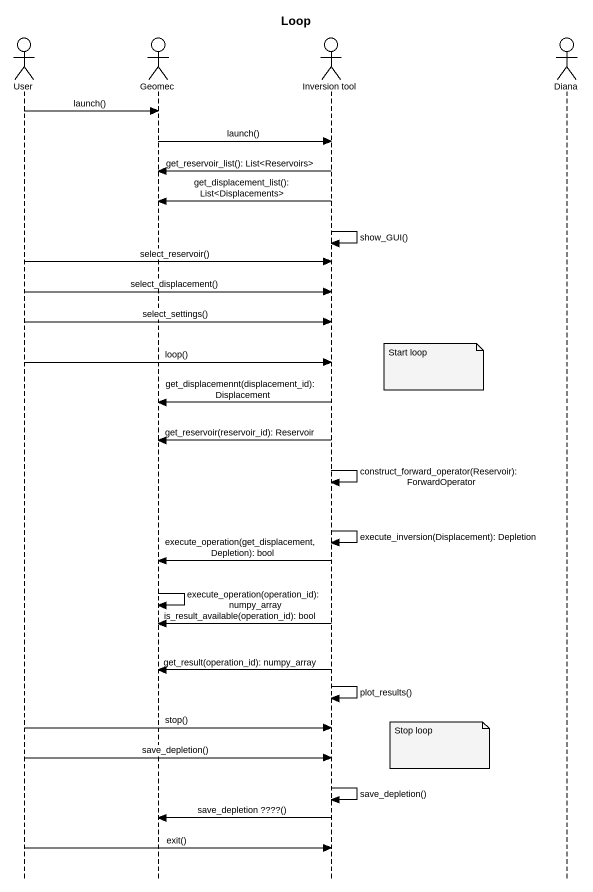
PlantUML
@startuml
title Loop
hide footbox
actor User
actor Geomec
actor "Inversion tool" as Inversion_tool
actor Diana

User -> Geomec : launch()
Geomec -> Inversion_tool : launch()
Inversion_tool -> Geomec : get_reservoir_list(): List<Reservoirs>
Inversion_tool -> Geomec : get_displacement_list(): List<Displacements>
Inversion_tool -> Inversion_tool : show_GUI()
User -> Inversion_tool : select_reservoir()
User -> Inversion_tool : select_displacement()
User -> Inversion_tool : select_settings()
User -> Inversion_tool : loop()
note right of Inversion_tool : Start loop
Inversion_tool -> Geomec : get_displacemennt(displacement_id): Displacement
Inversion_tool -> Geomec : get_reservoir(reservoir_id): Reservoir
Inversion_tool -> Inversion_tool : construct_forward_operator(Reservoir): ForwardOperator
Inversion_tool -> Inversion_tool : execute_inversion(Displacement): Depletion
Inversion_tool -> Geomec : execute_operation(get_displacement, Depletion): bool
Geomec -> Geomec : execute_operation(operation_id): numpy_array
Inversion_tool -> Geomec : is_result_available(operation_id): bool
Inversion_tool -> Geomec : get_result(operation_id): numpy_array
Inversion_tool -> Inversion_tool : plot_results()
User -> Inversion_tool : stop()
note right of Inversion_tool : Stop loop
User -> Inversion_tool : save_depletion()
Inversion_tool -> Inversion_tool : save_depletion()
Inversion_tool -> Geomec : save_depletion ????()
User -> Inversion_tool : exit()
@enduml
